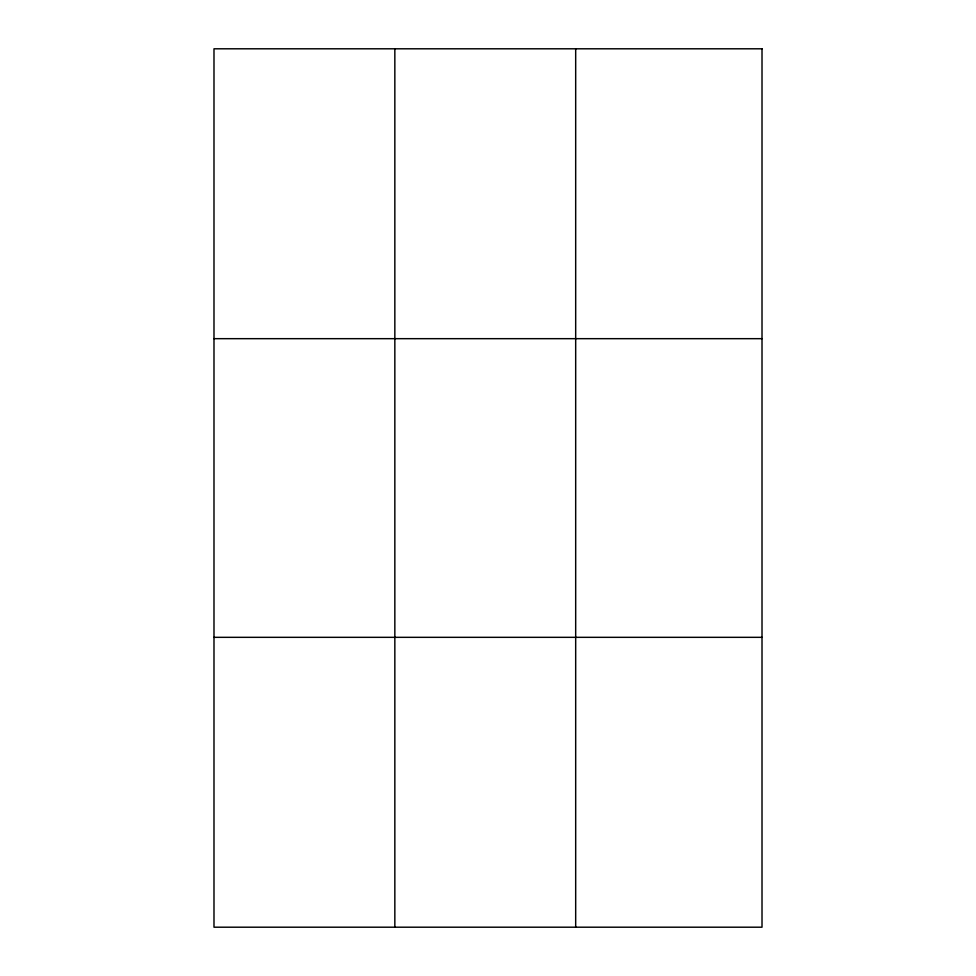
<?xml version="1.0" encoding="UTF-8"?>
<svg xmlns="http://www.w3.org/2000/svg" width="976" height="976" viewBox="0 0 976 976"><rect width="100%" height="100%" fill="white"/><g stroke="black" fill="none" stroke-linecap="round" stroke-linejoin="round"><path stroke-width="1.46" d="M394.841 927.2L394.841 48.8M575.681 927.2L575.681 48.8M213.988 338.672L762.012 338.672M213.988 637.328L762.012 637.328M762.012 48.8L762.012 927.2L213.988 927.2L213.988 48.8L762.012 48.8"/></g></svg>
